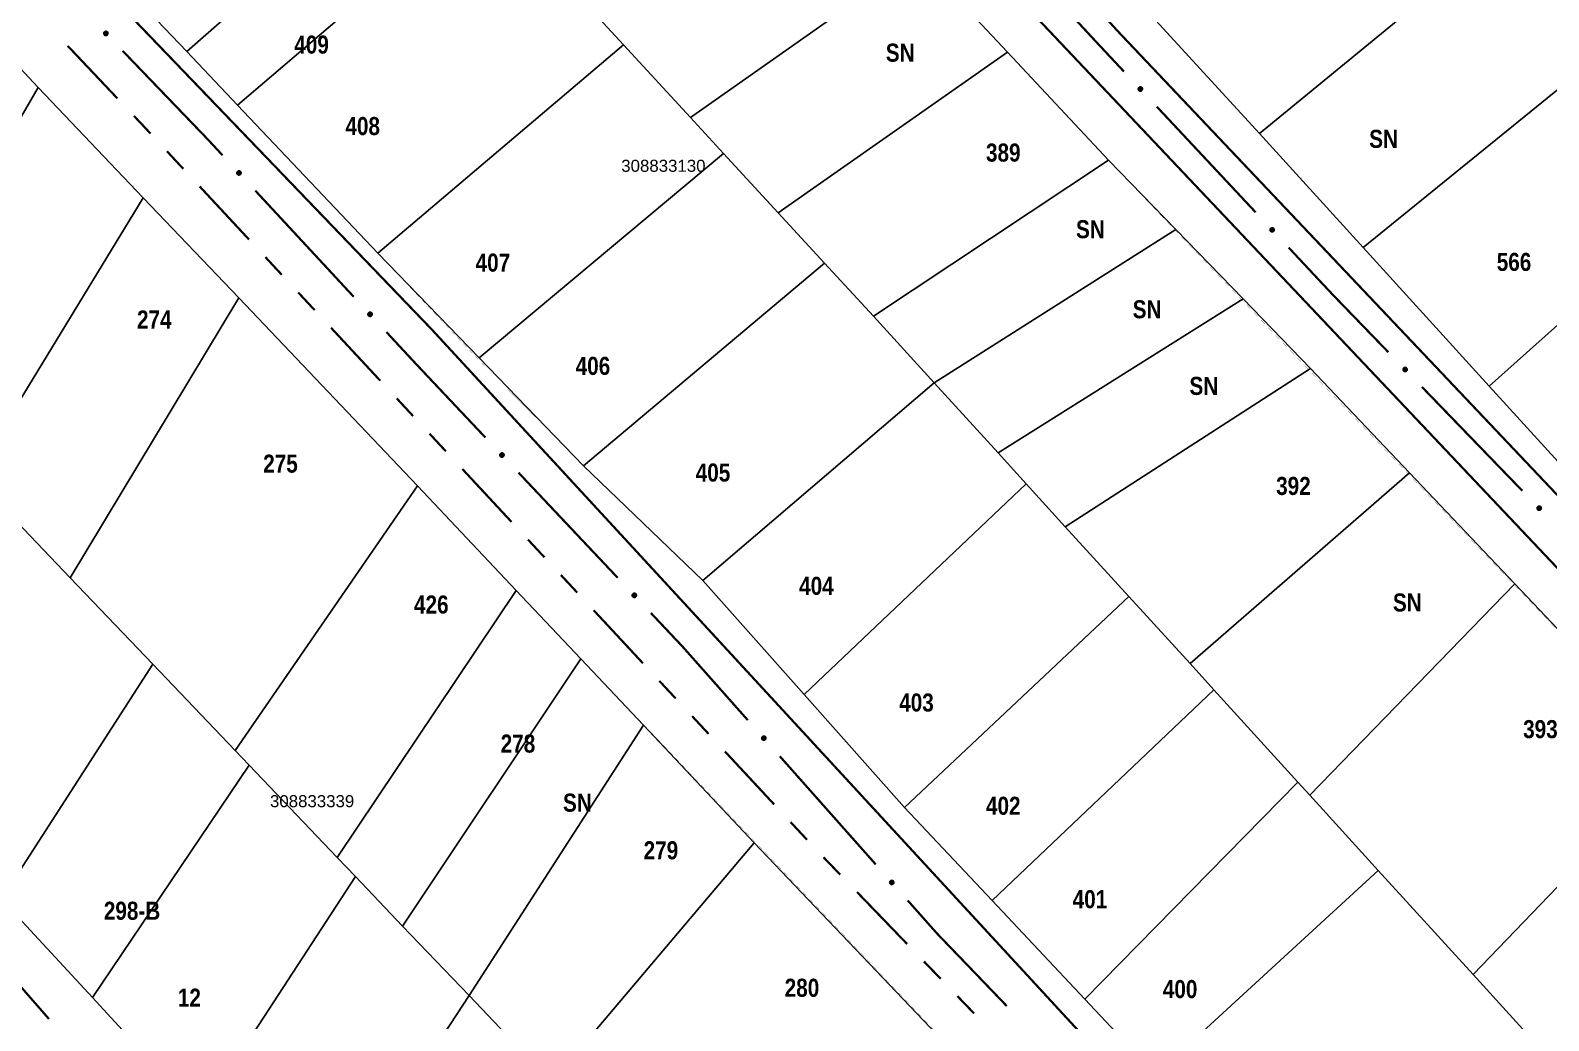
# Model space of a CAD drawing. Extents: x 201549 to 203722, y 4857623 to 4859778.
# Drawn here: x 202476.3 to 202602.3, y 4858900.6 to 4858982.7 of the extents above; entities that cross this region are included whole.
import ezdxf
from ezdxf.enums import TextEntityAlignment as Align

# ---------------------------------------------------------------- set-up
doc = ezdxf.new("R2010")
doc.units = 0
doc.header["$LTSCALE"] = 1.5
doc.header["$MEASUREMENT"] = 0
for name, color, linetype in [('CD-MALHA-LOTES', 40, 'CONTINUOUS'), ('CD_TXT_QUADRA', 1, 'CONTINUOUS'), ('RU-QUADRAS', 6, 'CONTINUOUS'), ('SV-EIXO-RUA-N-PAV', 6, 'CONTINUOUS'), ('SV-RUA-NAO-PAV-S-GUIA-C-GUIA', 7, 'CONTINUOUS'), ('Th_NmrPort', 1, 'CONTINUOUS')]:
    doc.layers.add(name, color=color, linetype=linetype)
doc.styles.add('MONOTXT', font='ARIAL.TTF', dxfattribs={"height": 0.2})
doc.styles.get("Standard").update_dxf_attribs({"font": 'swisscbo.ttf'})

msp = doc.modelspace()

# ---------------------------------------------------------------- linework, layer by layer
at = {"layer": 'CD-MALHA-LOTES', "linetype": 'Continuous'}
for p, q in [((202509.56, 4858998.84), (202489.28, 4858980.97)), ((202578.26, 4858974.18), (202603.34, 4858994.82)), ((202493.49, 4858976.52), (202513.98, 4858994.05)), ((202531.07, 4858975.5), (202549.98, 4858988.82)), ((202557.35, 4858980.94), (202549.98, 4858988.82)), ((202489.28, 4858980.97), (202483.57, 4858986.99)), ((202522.8, 4858984.48), (202525.5, 4858981.54)), ((202586.87, 4858964.71), (202612.36, 4858985.45)), ((202569.34, 4858983.92), (202578.26, 4858974.18)), ((202476.96, 4858977.99), (202472.93, 4858982.3)), ((202489.28, 4858980.97), (202493.49, 4858976.52)), ((202525.5, 4858981.54), (202505.12, 4858964.25)), ((202525.5, 4858981.54), (202531.07, 4858975.5)), ((202557.35, 4858980.94), (202538.34, 4858967.61)), ((202565.73, 4858971.96), (202557.35, 4858980.94)), ((202476.96, 4858977.99), (202466.98, 4858960.91)), ((202485.66, 4858968.85), (202476.96, 4858977.99)), ((202505.12, 4858964.25), (202493.49, 4858976.52)), ((202531.07, 4858975.5), (202533.81, 4858972.52)), ((202578.26, 4858974.18), (202586.87, 4858964.71)), ((202597.32, 4858953.22), (202619.76, 4858973.24)), ((202533.81, 4858972.52), (202513.53, 4858955.56)), ((202538.34, 4858967.61), (202533.81, 4858972.52)), ((202546.24, 4858959.03), (202565.73, 4858971.96)), ((202571.33, 4858966.22), (202565.73, 4858971.96)), ((202471.57, 4858945.72), (202485.66, 4858968.85)), ((202493.59, 4858960.53), (202485.66, 4858968.85)), ((202538.34, 4858967.61), (202542.19, 4858963.43)), ((202571.33, 4858966.22), (202551.29, 4858953.48)), ((202576.92, 4858960.45), (202571.33, 4858966.22)), ((202505.12, 4858964.25), (202513.53, 4858955.56)), ((202597.32, 4858953.22), (202586.87, 4858964.71)), ((202542.19, 4858963.43), (202522.2, 4858946.6)), ((202546.24, 4858959.03), (202542.19, 4858963.43)), ((202479.61, 4858937.3), (202493.59, 4858960.53)), ((202508.42, 4858944.95), (202493.59, 4858960.53)), ((202556.58, 4858947.68), (202576.92, 4858960.45)), ((202582.51, 4858954.69), (202576.92, 4858960.45)), ((202551.29, 4858953.48), (202546.24, 4858959.03)), ((202513.53, 4858955.56), (202522.2, 4858946.6)), ((202562.16, 4858941.55), (202582.51, 4858954.69)), ((202590.72, 4858946.02), (202582.51, 4858954.69)), ((202532.09, 4858937.1), (202551.29, 4858953.48)), ((202556.58, 4858947.68), (202551.29, 4858953.48)), ((202605.24, 4858944.5), (202597.32, 4858953.22)), ((202558.91, 4858945.12), (202556.58, 4858947.68)), ((202522.2, 4858946.6), (202532.09, 4858937.1)), ((202471.57, 4858945.72), (202479.61, 4858937.3)), ((202590.72, 4858946.02), (202572.51, 4858930.19)), ((202599.45, 4858936.81), (202590.72, 4858946.02)), ((202493.28, 4858922.98), (202508.42, 4858944.95)), ((202516.61, 4858936.27), (202508.42, 4858944.95)), ((202540.49, 4858927.63), (202558.91, 4858945.12)), ((202558.91, 4858945.12), (202562.16, 4858941.55)), ((202567.43, 4858935.77), (202562.16, 4858941.55)), ((202479.61, 4858937.3), (202486.45, 4858930.14)), ((202532.09, 4858937.1), (202540.49, 4858927.63)), ((202582.45, 4858919.27), (202599.45, 4858936.81)), ((202613.08, 4858922.42), (202599.45, 4858936.81)), ((202501.75, 4858914.1), (202516.61, 4858936.27)), ((202521.97, 4858930.58), (202516.61, 4858936.27)), ((202567.43, 4858935.77), (202548.81, 4858918.26)), ((202572.51, 4858930.19), (202567.43, 4858935.77)), ((202486.45, 4858930.14), (202473.92, 4858910.64)), ((202486.45, 4858930.14), (202493.28, 4858922.98)), ((202507.18, 4858908.42), (202521.97, 4858930.58)), ((202527.16, 4858925.08), (202521.97, 4858930.58)), ((202574.48, 4858928.03), (202572.51, 4858930.19)), ((202540.49, 4858927.63), (202548.81, 4858918.26)), ((202556.08, 4858910.55), (202574.48, 4858928.03)), ((202574.48, 4858928.03), (202581.46, 4858920.36)), ((202512.69, 4858902.65), (202527.16, 4858925.08)), ((202536.34, 4858915.33), (202527.16, 4858925.08)), ((202494.44, 4858921.77), (202493.28, 4858922.98)), ((202481.45, 4858902.48), (202494.44, 4858921.77)), ((202494.44, 4858921.77), (202501.75, 4858914.1)), ((202596, 4858904.39), (202613.19, 4858922.3)), ((202581.46, 4858920.36), (202563.79, 4858902.35)), ((202581.46, 4858920.36), (202582.45, 4858919.27)), ((202588.12, 4858913.04), (202582.45, 4858919.27)), ((202548.81, 4858918.26), (202556.08, 4858910.55)), ((202519.55, 4858895.46), (202536.34, 4858915.33)), ((202551.49, 4858899.42), (202536.34, 4858915.33)), ((202501.75, 4858914.1), (202503.27, 4858912.52)), ((202503.27, 4858912.52), (202490.4, 4858892.79)), ((202503.27, 4858912.52), (202507.18, 4858908.42)), ((202569.67, 4858896.09), (202588.12, 4858913.04)), ((202588.12, 4858913.04), (202596, 4858904.39)), ((202473.92, 4858910.64), (202481.45, 4858902.48)), ((202556.08, 4858910.55), (202563.79, 4858902.35)), ((202507.18, 4858908.42), (202512.69, 4858902.65)), ((202596, 4858904.39), (202604.96, 4858894.55)), ((202490.4, 4858892.79), (202481.45, 4858902.48)), ((202499.63, 4858882.79), (202512.69, 4858902.65)), ((202519.55, 4858895.46), (202512.69, 4858902.65)), ((202563.79, 4858902.35), (202569.67, 4858896.09))]:
    msp.add_line(p, q, dxfattribs=at)
at = {"layer": 'RU-QUADRAS', "linetype": 'Continuous'}
for points in [[(202468.8, 4859092.61, 0.01, 0.01, 0), (202500.11, 4859143.6, 0.01, 0.01, 0), (202600.33, 4859038.63, 0.01, 0.01, 0.0105492259), (202647.28, 4858987.91, 0.01, 0.01, 0), (202662.7, 4858970.25, 0.01, 0.01, 0), (202632.19, 4858914.85, 0.01, 0.01, 0.0042954678)], [(202437.96, 4859037.71, 0.01, 0.01, 0), (202462.67, 4859081.64, 0.01, 0.01, -0.0032017809), (202565.73, 4858971.96, 0.01, 0.01, 0), (202613.08, 4858922.42, 0.01, 0.01, 0), (202627.11, 4858907.06, 0.01, 0.01, 0), (202601.55, 4858862.13, 0.01, 0.01, 0), (202548.81, 4858918.26, 0.01, 0.01, 0), (202532.09, 4858937.1, 0.01, 0.01, -0.0181914684), (202505.27, 4858964.09, 0.01, 0.01, 0), (202473.85, 4858997.27, 0.01, 0.01, 0), (202458.48, 4859016.19, 0.01, 0.01, 0)], [(202405.42, 4858981.16, 0.01, 0.01, 0), (202430.84, 4859027.34, 0.01, 0.01, 0), (202476.98, 4858977.97, 0.01, 0.01, 0), (202596.42, 4858852.26, 0.01, 0.01, -0.0157830167), (202569.9, 4858806.68, 0.01, 0.01, 0), (202551.82, 4858826.86, 0.01, 0.01, -0.0050676156), (202474.07, 4858910.48, 0.01, 0.01, 0), (202443.68, 4858942.73, 0.01, 0.01, 0.0179470941)], [(202369.03, 4858932.54, 0.01, 0.01, 0), (202385.88, 4858952.76, 0.01, 0.01, 0), (202384.56, 4858954.09, 0.01, 0.01, 0), (202401.16, 4858971.92, 0.01, 0.01, 0), (202462.88, 4858906.8, 0.01, 0.01, -0.0107347229), (202504.2, 4858860.89, 0.01, 0.01, 0), (202538.13, 4858827.31, 0.01, 0.01, 0), (202536.4, 4858825.64, 0.01, 0.01, 0), (202564.2, 4858797.22, 0.01, 0.01, 0), (202537.47, 4858756.18, 0.01, 0.01, 0), (202494.23, 4858799.73, 0.01, 0.01, 0), (202495.73, 4858801.21, 0.01, 0.01, -0.0025219644)]]:
    msp.add_lwpolyline(points, format="xyseb", close=True, dxfattribs=at)
at = {"layer": 'SV-EIXO-RUA-N-PAV', "const_width": 0.18}
for points in [[(202558.853476, 4858988.116255), (202564.28874, 4858982.246169)], [(202564.28874, 4858982.246169), (202564.767941, 4858981.728633)], [(202564.767941, 4858981.728633), (202567.018725, 4858979.322623)], [(202483.950915, 4858981.042371), (202490.882002, 4858973.834041)], [(202569.751353, 4858976.401537), (202577.949239, 4858967.63828)], [(202490.882002, 4858973.834041), (202491.068859, 4858973.63971)], [(202491.068859, 4858973.63971), (202492.245129, 4858972.370576)], [(202494.964188, 4858969.436855), (202503.121364, 4858960.635691)], [(202580.681867, 4858964.717195), (202584.097653, 4858961.065837)], [(202584.097653, 4858961.065837), (202584.316173, 4858960.832247)], [(202584.316173, 4858960.832247), (202588.959012, 4858956.02931)], [(202505.840422, 4858957.70197), (202507.879716, 4858955.501679)], [(202507.879716, 4858955.501679), (202508.145475, 4858955.214939)], [(202508.145475, 4858955.214939), (202514.051389, 4858948.951091)], [(202591.739101, 4858953.153356), (202600.079366, 4858944.525496)], [(202516.795441, 4858946.040733), (202525.027595, 4858937.309661)], [(202527.771647, 4858934.399303), (202529.829685, 4858932.216535)], [(202529.829685, 4858932.216535), (202530.390015, 4858931.622245)], [(202530.390015, 4858931.622245), (202535.819469, 4858925.49967)], [(202538.473417, 4858922.50692), (202546.435263, 4858913.528668)], [(202549.089212, 4858910.535917), (202551.079673, 4858908.291354)], [(202551.079673, 4858908.291354), (202551.511094, 4858907.804859)], [(202551.511094, 4858907.804859), (202557.298391, 4858901.78607)]]:
    msp.add_lwpolyline(points, dxfattribs=at)
at = {"layer": 'SV-EIXO-RUA-N-PAV'}
for points in [[(202482.544461, 4858982.663905), (202482.593369, 4858982.663639), (202482.635348, 4858982.653409), (202482.667905, 4858982.6348), (202482.692387, 4858982.610854), (202482.714674, 4858982.583534), (202482.731067, 4858982.551033), (202482.741272, 4858982.510931), (202482.741349, 4858982.461868), (202482.728044, 4858982.419553), (202482.711507, 4858982.386658), (202482.688007, 4858982.359692), (202482.661105, 4858982.338486), (202482.626782, 4858982.322574), (202482.586041, 4858982.312629), (202482.536704, 4858982.313745), (202482.495617, 4858982.324056), (202482.464599, 4858982.342883), (202482.437639, 4858982.36668), (202482.41522, 4858982.394844), (202482.399312, 4858982.42684), (202482.389373, 4858982.467878), (202482.39112, 4858982.516559), (202482.400936, 4858982.557655), (202482.419322, 4858982.58893), (202482.443348, 4858982.614945), (202482.470477, 4858982.637631), (202482.502462, 4858982.65547), (202482.544461, 4858982.663905)], [(202568.367271, 4858978.042208), (202568.416171, 4858978.041271), (202568.458006, 4858978.030467), (202568.490305, 4858978.011413), (202568.514456, 4858977.987133), (202568.536366, 4858977.959511), (202568.552312, 4858977.926788), (202568.561965, 4858977.886549), (202568.56137, 4858977.83749), (202568.547486, 4858977.795361), (202568.530499, 4858977.762696), (202568.506632, 4858977.736055), (202568.479441, 4858977.71522), (202568.444903, 4858977.69978), (202568.404029, 4858977.690396), (202568.354712, 4858977.692188), (202568.313771, 4858977.703062), (202568.283014, 4858977.722312), (202568.256383, 4858977.746476), (202568.234352, 4858977.774945), (202568.218884, 4858977.807156), (202568.20951, 4858977.848327), (202568.211924, 4858977.896979), (202568.222303, 4858977.937937), (202568.241116, 4858977.968956), (202568.265497, 4858977.994639), (202568.292934, 4858978.016952), (202568.325161, 4858978.034351), (202568.367271, 4858978.042208)], [(202493.587726, 4858971.083924), (202493.63662, 4858971.082761), (202493.678405, 4858971.071763), (202493.710615, 4858971.052559), (202493.734654, 4858971.028167), (202493.756436, 4858971.000444), (202493.77223, 4858970.967647), (202493.781696, 4858970.927364), (202493.780873, 4858970.878308), (202493.766794, 4858970.836244), (202493.749656, 4858970.803658), (202493.725665, 4858970.777128), (202493.698379, 4858970.756419), (202493.663769, 4858970.74114), (202493.622852, 4858970.731945), (202493.573545, 4858970.733966), (202493.532654, 4858970.745029), (202493.501986, 4858970.764422), (202493.475467, 4858970.78871), (202493.453569, 4858970.81728), (202493.438251, 4858970.849563), (202493.429067, 4858970.890776), (202493.431707, 4858970.939417), (202493.442275, 4858970.980326), (202493.461232, 4858971.011258), (202493.485732, 4858971.036828), (202493.513273, 4858971.059013), (202493.545579, 4858971.076262), (202493.587726, 4858971.083924)], [(202579.297785, 4858966.357865), (202579.346685, 4858966.356929), (202579.38852, 4858966.346125), (202579.420819, 4858966.32707), (202579.44497, 4858966.30279), (202579.46688, 4858966.275168), (202579.482826, 4858966.242445), (202579.492479, 4858966.202206), (202579.491884, 4858966.153147), (202579.478, 4858966.111018), (202579.461013, 4858966.078353), (202579.437146, 4858966.051712), (202579.409955, 4858966.030877), (202579.375417, 4858966.015437), (202579.334543, 4858966.006053), (202579.285226, 4858966.007845), (202579.244285, 4858966.018719), (202579.213528, 4858966.037969), (202579.186897, 4858966.062134), (202579.164866, 4858966.090602), (202579.149398, 4858966.122814), (202579.140024, 4858966.163984), (202579.142438, 4858966.212636), (202579.152817, 4858966.253594), (202579.17163, 4858966.284614), (202579.196011, 4858966.310297), (202579.223448, 4858966.332609), (202579.255675, 4858966.350008), (202579.297785, 4858966.357865)], [(202504.46396, 4858959.349039), (202504.512855, 4858959.347876), (202504.554639, 4858959.336878), (202504.58685, 4858959.317674), (202504.610888, 4858959.293283), (202504.63267, 4858959.265559), (202504.648464, 4858959.232763), (202504.657931, 4858959.192479), (202504.657108, 4858959.143423), (202504.643028, 4858959.101359), (202504.625891, 4858959.068773), (202504.6019, 4858959.042243), (202504.574613, 4858959.021534), (202504.540004, 4858959.006255), (202504.499087, 4858958.99706), (202504.449779, 4858958.999081), (202504.408889, 4858959.010144), (202504.378221, 4858959.029537), (202504.351702, 4858959.053825), (202504.329804, 4858959.082395), (202504.314485, 4858959.114678), (202504.305302, 4858959.155891), (202504.307941, 4858959.204532), (202504.31851, 4858959.245441), (202504.337467, 4858959.276373), (202504.361966, 4858959.301943), (202504.389507, 4858959.324128), (202504.421814, 4858959.341377), (202504.46396, 4858959.349039)], [(202590.328342, 4858954.771146), (202590.37725, 4858954.77101), (202590.419257, 4858954.760892), (202590.451863, 4858954.742369), (202590.476409, 4858954.718488), (202590.498768, 4858954.691228), (202590.515248, 4858954.658771), (202590.525559, 4858954.618696), (202590.525767, 4858954.569633), (202590.512574, 4858954.527283), (202590.496124, 4858954.494344), (202590.472696, 4858954.467315), (202590.445851, 4858954.446038), (202590.41157, 4858954.430035), (202590.370855, 4858954.419983), (202590.321516, 4858954.420967), (202590.280402, 4858954.431169), (202590.249334, 4858954.449913), (202590.22231, 4858954.473638), (202590.199816, 4858954.501742), (202590.183823, 4858954.533696), (202590.173776, 4858954.574708), (202590.175393, 4858954.623393), (202590.1851, 4858954.664515), (202590.203403, 4858954.695838), (202590.22736, 4858954.721917), (202590.254429, 4858954.744676), (202590.286366, 4858954.7626), (202590.328342, 4858954.771146)], [(202515.404942, 4858947.675969), (202515.453844, 4858947.675224), (202515.495722, 4858947.664584), (202515.528095, 4858947.645656), (202515.552341, 4858947.621471), (202515.574359, 4858947.593935), (202515.590433, 4858947.561275), (202515.600244, 4858947.521074), (202515.599841, 4858947.472013), (202515.586122, 4858947.42983), (202515.569263, 4858947.397099), (202515.5455, 4858947.370364), (202515.518392, 4858947.349423), (202515.483914, 4858947.333848), (202515.443078, 4858947.324304), (202515.393754, 4858947.325903), (202515.352771, 4858947.336616), (202515.321938, 4858947.355746), (202515.295212, 4858947.379806), (202515.27307, 4858947.408187), (202515.257477, 4858947.440338), (202515.247941, 4858947.481472), (202515.250165, 4858947.530133), (202515.260383, 4858947.571131), (202515.279075, 4858947.602224), (202515.303354, 4858947.628002), (202515.330704, 4858947.650422), (202515.362862, 4858947.667947), (202515.404942, 4858947.675969)], [(202601.448696, 4858943.267332), (202601.497604, 4858943.267196), (202601.53961, 4858943.257078), (202601.572217, 4858943.238555), (202601.596762, 4858943.214674), (202601.619122, 4858943.187414), (202601.635601, 4858943.154957), (202601.645912, 4858943.114882), (202601.64612, 4858943.065819), (202601.632927, 4858943.023469), (202601.616478, 4858942.99053), (202601.59305, 4858942.963501), (202601.566204, 4858942.942224), (202601.531923, 4858942.926221), (202601.491209, 4858942.916168), (202601.441869, 4858942.917153), (202601.400755, 4858942.927355), (202601.369687, 4858942.946099), (202601.342664, 4858942.969824), (202601.32017, 4858942.997928), (202601.304177, 4858943.029882), (202601.29413, 4858943.070894), (202601.295747, 4858943.119579), (202601.305454, 4858943.160701), (202601.323757, 4858943.192024), (202601.347713, 4858943.218103), (202601.374782, 4858943.240862), (202601.406719, 4858943.258786), (202601.448696, 4858943.267332)], [(202526.381148, 4858936.034539), (202526.43005, 4858936.033794), (202526.471927, 4858936.023153), (202526.504301, 4858936.004226), (202526.528547, 4858935.980041), (202526.550565, 4858935.952505), (202526.566639, 4858935.919845), (202526.57645, 4858935.879644), (202526.576047, 4858935.830582), (202526.562328, 4858935.7884), (202526.545469, 4858935.755668), (202526.521706, 4858935.728934), (202526.494598, 4858935.707992), (202526.46012, 4858935.692418), (202526.419283, 4858935.682873), (202526.36996, 4858935.684472), (202526.328977, 4858935.695185), (202526.298144, 4858935.714315), (202526.271418, 4858935.738375), (202526.249276, 4858935.766757), (202526.233683, 4858935.798908), (202526.224147, 4858935.840041), (202526.22637, 4858935.888702), (202526.236589, 4858935.9297), (202526.25528, 4858935.960793), (202526.27956, 4858935.986572), (202526.30691, 4858936.008992), (202526.339068, 4858936.026516), (202526.381148, 4858936.034539)], [(202537.133474, 4858924.183832), (202537.182331, 4858924.181595), (202537.223864, 4858924.169681), (202537.255644, 4858924.149775), (202537.279141, 4858924.124861), (202537.300309, 4858924.096665), (202537.315378, 4858924.06353), (202537.323958, 4858924.023048), (202537.322057, 4858923.974022), (202537.307057, 4858923.932278), (202537.289208, 4858923.900076), (202537.26464, 4858923.874079), (202537.236905, 4858923.853975), (202537.201968, 4858923.83946), (202537.160859, 4858923.831166), (202537.111607, 4858923.83427), (202537.07097, 4858923.846229), (202537.040736, 4858923.866291), (202537.014757, 4858923.891155), (202536.993491, 4858923.920199), (202536.978886, 4858923.952811), (202536.97061, 4858923.994217), (202536.974318, 4858924.042787), (202536.985782, 4858924.083454), (202537.005414, 4858924.113962), (202537.030469, 4858924.138988), (202537.058491, 4858924.160562), (202537.091169, 4858924.177098), (202537.133474, 4858924.183832)], [(202547.749268, 4858912.212829), (202547.798126, 4858912.210592), (202547.839658, 4858912.198679), (202547.871439, 4858912.178772), (202547.894936, 4858912.153858), (202547.916103, 4858912.125663), (202547.931173, 4858912.092527), (202547.939752, 4858912.052046), (202547.937852, 4858912.00302), (202547.922852, 4858911.961275), (202547.905002, 4858911.929074), (202547.880434, 4858911.903077), (202547.852699, 4858911.882972), (202547.817762, 4858911.868457), (202547.776654, 4858911.860164), (202547.727402, 4858911.863267), (202547.686764, 4858911.875226), (202547.65653, 4858911.895288), (202547.630551, 4858911.920152), (202547.609286, 4858911.949197), (202547.594681, 4858911.981809), (202547.586405, 4858912.023214), (202547.590112, 4858912.071785), (202547.601577, 4858912.112452), (202547.621209, 4858912.14296), (202547.646264, 4858912.167985), (202547.674286, 4858912.18956), (202547.706964, 4858912.206095), (202547.749268, 4858912.212829)]]:
    msp.add_lwpolyline(points, close=True, dxfattribs=at)
for points in [[(202482.389373, 4858982.467878), (202482.586041, 4858982.312629)], [(202482.39112, 4858982.516559), (202482.626782, 4858982.322574)], [(202482.394011, 4858982.490511), (202482.603932, 4858982.319441)], [(202482.39681, 4858982.534848), (202482.639909, 4858982.333212)], [(202482.399312, 4858982.42684), (202482.536704, 4858982.313745)], [(202482.399875, 4858982.445039), (202482.555661, 4858982.318458)], [(202482.400936, 4858982.557655), (202482.661105, 4858982.338486)], [(202482.410732, 4858982.408154), (202482.511361, 4858982.323187)], [(202482.41198, 4858982.570258), (202482.672103, 4858982.350916)], [(202482.41522, 4858982.394844), (202482.495617, 4858982.324056)], [(202482.419322, 4858982.58893), (202482.688007, 4858982.359692)], [(202482.432825, 4858982.599765), (202482.696655, 4858982.372631)], [(202482.443348, 4858982.614945), (202482.711507, 4858982.386658)], [(202482.460328, 4858982.624317), (202482.717613, 4858982.407927)], [(202482.470477, 4858982.637631), (202482.728044, 4858982.419553)], [(202482.489646, 4858982.643043), (202482.731837, 4858982.44432)], [(202482.502462, 4858982.65547), (202482.741349, 4858982.461868)], [(202482.522748, 4858982.657835), (202482.737512, 4858982.487636)], [(202482.544461, 4858982.663905), (202482.741272, 4858982.510931)], [(202482.571095, 4858982.662677), (202482.73074, 4858982.536021)], [(202482.593369, 4858982.663639), (202482.731067, 4858982.551033)], [(202482.617324, 4858982.657911), (202482.716024, 4858982.572981)], [(202482.635348, 4858982.653409), (202482.714674, 4858982.583534)], [(202568.217864, 4858977.915189), (202568.458175, 4858977.710237)], [(202568.222303, 4858977.937937), (202568.479441, 4858977.71522)], [(202568.233519, 4858977.950387), (202568.490608, 4858977.727498)], [(202568.241116, 4858977.968956), (202568.506632, 4858977.736055)], [(202568.254766, 4858977.979606), (202568.515456, 4858977.748874)], [(202568.265497, 4858977.994639), (202568.530499, 4858977.762696)], [(202568.282603, 4858978.003778), (202568.536896, 4858977.783879)], [(202568.292934, 4858978.016952), (202568.547486, 4858977.795361)], [(202568.312176, 4858978.0221), (202568.551618, 4858977.820074)], [(202568.325161, 4858978.034351), (202568.56137, 4858977.83749)], [(202568.345477, 4858978.036437), (202568.557886, 4858977.863308)], [(202568.367271, 4858978.042208), (202568.561965, 4858977.886549)], [(202568.393886, 4858978.040616), (202568.551779, 4858977.911781)], [(202568.416171, 4858978.041271), (202568.552312, 4858977.926788)], [(202568.440045, 4858978.035215), (202568.537571, 4858977.94894)], [(202568.458006, 4858978.030467), (202568.536366, 4858977.959511)], [(202568.20951, 4858977.848327), (202568.404029, 4858977.690396)], [(202568.211924, 4858977.896979), (202568.444903, 4858977.69978)], [(202568.214457, 4858977.870894), (202568.422013, 4858977.696961)], [(202568.218884, 4858977.807156), (202568.354712, 4858977.692188)], [(202568.219697, 4858977.825346), (202568.373732, 4858977.69664)], [(202568.230047, 4858977.788315), (202568.329501, 4858977.701976)], [(202568.234352, 4858977.774945), (202568.313771, 4858977.703062)], [(202493.429067, 4858970.890776), (202493.622852, 4858970.731945)], [(202493.431707, 4858970.939417), (202493.663769, 4858970.74114)], [(202493.434119, 4858970.91332), (202493.640866, 4858970.738427)], [(202493.437732, 4858970.957599), (202493.677089, 4858970.751535)], [(202493.438251, 4858970.849563), (202493.573545, 4858970.733966)], [(202493.439147, 4858970.867748), (202493.592584, 4858970.73833)], [(202493.442275, 4858970.980326), (202493.698379, 4858970.756419)], [(202493.449326, 4858970.83067), (202493.548379, 4858970.743871)], [(202493.453549, 4858970.992724), (202493.709603, 4858970.768646)], [(202493.453569, 4858970.81728), (202493.532654, 4858970.745029)], [(202493.461232, 4858971.011258), (202493.725665, 4858970.777128)], [(202493.474932, 4858971.021844), (202493.734549, 4858970.789907)], [(202493.485732, 4858971.036828), (202493.749656, 4858970.803658)], [(202493.50288, 4858971.045887), (202493.756151, 4858970.824812)], [(202493.513273, 4858971.059013), (202493.766794, 4858970.836244)], [(202493.532537, 4858971.064072), (202493.771041, 4858970.860938)], [(202493.545579, 4858971.076262), (202493.780873, 4858970.878308)], [(202493.565905, 4858971.078254), (202493.777509, 4858970.904142)], [(202493.587726, 4858971.083924), (202493.781696, 4858970.927364)], [(202493.614333, 4858971.082208), (202493.771627, 4858970.952643)], [(202493.63662, 4858971.082761), (202493.77223, 4858970.967647)], [(202493.660467, 4858971.076594), (202493.757591, 4858970.989868)], [(202493.678405, 4858971.071763), (202493.756436, 4858971.000444)], [(202579.140024, 4858966.163984), (202579.334543, 4858966.006053)], [(202579.142438, 4858966.212636), (202579.375417, 4858966.015437)], [(202579.144971, 4858966.186551), (202579.352527, 4858966.012619)], [(202579.148378, 4858966.230846), (202579.388689, 4858966.025894)], [(202579.149398, 4858966.122814), (202579.285226, 4858966.007845)], [(202579.150211, 4858966.141003), (202579.304246, 4858966.012297)], [(202579.152817, 4858966.253594), (202579.409955, 4858966.030877)], [(202579.160561, 4858966.103973), (202579.260015, 4858966.017633)], [(202579.164033, 4858966.266044), (202579.421122, 4858966.043156)], [(202579.164866, 4858966.090602), (202579.244285, 4858966.018719)], [(202579.17163, 4858966.284614), (202579.437146, 4858966.051712)], [(202579.18528, 4858966.295263), (202579.44597, 4858966.064532)], [(202579.196011, 4858966.310297), (202579.461013, 4858966.078353)], [(202579.213117, 4858966.319436), (202579.46741, 4858966.099537)], [(202579.223448, 4858966.332609), (202579.478, 4858966.111018)], [(202579.24269, 4858966.337758), (202579.482132, 4858966.135731)], [(202579.255675, 4858966.350008), (202579.491884, 4858966.153147)], [(202579.275991, 4858966.352094), (202579.4884, 4858966.178965)], [(202579.297785, 4858966.357865), (202579.492479, 4858966.202206)], [(202579.3244, 4858966.356273), (202579.482293, 4858966.227439)], [(202579.346685, 4858966.356929), (202579.482826, 4858966.242445)], [(202579.37056, 4858966.350873), (202579.468085, 4858966.264598)], [(202579.38852, 4858966.346125), (202579.46688, 4858966.275168)], [(202504.305302, 4858959.155891), (202504.499087, 4858958.99706)], [(202504.307941, 4858959.204532), (202504.540004, 4858959.006255)], [(202504.310354, 4858959.178435), (202504.517101, 4858959.003543)], [(202504.313966, 4858959.222714), (202504.553324, 4858959.01665)], [(202504.314485, 4858959.114678), (202504.449779, 4858958.999081)], [(202504.315382, 4858959.132863), (202504.468819, 4858959.003445)], [(202504.31851, 4858959.245441), (202504.574613, 4858959.021534)], [(202504.325561, 4858959.095785), (202504.424614, 4858959.008986)], [(202504.329784, 4858959.257839), (202504.585837, 4858959.033761)], [(202504.329804, 4858959.082395), (202504.408889, 4858959.010144)], [(202504.337467, 4858959.276373), (202504.6019, 4858959.042243)], [(202504.351166, 4858959.286959), (202504.610784, 4858959.055022)], [(202504.361966, 4858959.301943), (202504.625891, 4858959.068773)], [(202504.379115, 4858959.311002), (202504.632386, 4858959.089927)], [(202504.389507, 4858959.324128), (202504.643028, 4858959.101359)], [(202504.408772, 4858959.329187), (202504.647276, 4858959.126053)], [(202504.421814, 4858959.341377), (202504.657108, 4858959.143423)], [(202504.44214, 4858959.343369), (202504.653744, 4858959.169257)], [(202504.46396, 4858959.349039), (202504.657931, 4858959.192479)], [(202504.490568, 4858959.347323), (202504.647861, 4858959.217759)], [(202504.512855, 4858959.347876), (202504.648464, 4858959.232763)], [(202504.536701, 4858959.341709), (202504.633826, 4858959.254983)], [(202504.554639, 4858959.336878), (202504.63267, 4858959.265559)], [(202590.173776, 4858954.574708), (202590.370855, 4858954.419983)], [(202590.175393, 4858954.623393), (202590.41157, 4858954.430035)], [(202590.178353, 4858954.597353), (202590.388729, 4858954.426842)], [(202590.181035, 4858954.641698), (202590.424669, 4858954.440708)], [(202590.183823, 4858954.533696), (202590.321516, 4858954.420967)], [(202590.184338, 4858954.551896), (202590.34046, 4858954.42573)], [(202590.1851, 4858954.664515), (202590.445851, 4858954.446038)], [(202590.195293, 4858954.515041), (202590.296148, 4858954.430341)], [(202590.196111, 4858954.677147), (202590.456815, 4858954.458498)], [(202590.199816, 4858954.501742), (202590.280402, 4858954.431169)], [(202590.203403, 4858954.695838), (202590.472696, 4858954.467315)], [(202590.216877, 4858954.70671), (202590.48131, 4858954.480278)], [(202590.22736, 4858954.721917), (202590.496124, 4858954.494344)], [(202590.244314, 4858954.731335), (202590.502174, 4858954.515629)], [(202590.254429, 4858954.744676), (202590.512574, 4858954.527283)], [(202590.273583, 4858954.750139), (202590.516301, 4858954.55206)], [(202590.286366, 4858954.7626), (202590.525767, 4858954.569633)], [(202590.306645, 4858954.765019), (202590.521861, 4858954.595391)], [(202590.328342, 4858954.771146), (202590.525559, 4858954.618696)], [(202590.35498, 4858954.76999), (202590.51496, 4858954.643758)], [(202590.37725, 4858954.77101), (202590.515248, 4858954.658771)], [(202590.401221, 4858954.765346), (202590.500146, 4858954.680679)], [(202590.419257, 4858954.760892), (202590.498768, 4858954.691228)], [(202515.247941, 4858947.481472), (202515.443078, 4858947.324304)], [(202515.250165, 4858947.530133), (202515.483914, 4858947.333848)], [(202515.2528, 4858947.504058), (202515.461035, 4858947.33094)], [(202515.256034, 4858947.548366), (202515.497145, 4858947.344357)], [(202515.257477, 4858947.440338), (202515.393754, 4858947.325903)], [(202515.258218, 4858947.45853), (202515.412756, 4858947.330429)], [(202515.260383, 4858947.571131), (202515.518392, 4858947.349423)], [(202515.268713, 4858947.421541), (202515.368505, 4858947.335592)], [(202515.27155, 4858947.583625), (202515.529511, 4858947.361745)], [(202515.27307, 4858947.408187), (202515.352771, 4858947.336616)], [(202515.279075, 4858947.602224), (202515.5455, 4858947.370364)], [(202515.292683, 4858947.612927), (202515.554274, 4858947.383218)], [(202515.303354, 4858947.628002), (202515.569263, 4858947.397099)], [(202515.320425, 4858947.637208), (202515.575577, 4858947.418307)], [(202515.330704, 4858947.650422), (202515.586122, 4858947.42983)], [(202515.349925, 4858947.655646), (202515.590157, 4858947.454559)], [(202515.362862, 4858947.667947), (202515.599841, 4858947.472013)], [(202515.38317, 4858947.670113), (202515.596256, 4858947.497817)], [(202515.404942, 4858947.675969), (202515.600244, 4858947.521074)], [(202515.431563, 4858947.674481), (202515.589959, 4858947.546267)], [(202515.453844, 4858947.675224), (202515.590433, 4858947.561275)], [(202515.477743, 4858947.669262), (202515.575606, 4858947.583369)], [(202515.495722, 4858947.664584), (202515.574359, 4858947.593935)], [(202601.29413, 4858943.070894), (202601.491209, 4858942.916168)], [(202601.295747, 4858943.119579), (202601.531923, 4858942.926221)], [(202601.298707, 4858943.093539), (202601.509082, 4858942.923028)], [(202601.301388, 4858943.137883), (202601.545022, 4858942.936894)], [(202601.304177, 4858943.029882), (202601.441869, 4858942.917153)], [(202601.304691, 4858943.048082), (202601.460813, 4858942.921916)], [(202601.305454, 4858943.160701), (202601.566204, 4858942.942224)], [(202601.315647, 4858943.011227), (202601.416501, 4858942.926527)], [(202601.316464, 4858943.173333), (202601.577169, 4858942.954684)], [(202601.32017, 4858942.997928), (202601.400755, 4858942.927355)], [(202601.323757, 4858943.192024), (202601.59305, 4858942.963501)], [(202601.33723, 4858943.202896), (202601.601663, 4858942.976464)], [(202601.347713, 4858943.218103), (202601.616478, 4858942.99053)], [(202601.364668, 4858943.227521), (202601.622527, 4858943.011815)], [(202601.374782, 4858943.240862), (202601.632927, 4858943.023469)], [(202601.393937, 4858943.246325), (202601.636655, 4858943.048246)], [(202601.406719, 4858943.258786), (202601.64612, 4858943.065819)], [(202601.426999, 4858943.261205), (202601.642214, 4858943.091577)], [(202601.448696, 4858943.267332), (202601.645912, 4858943.114882)], [(202601.475333, 4858943.266175), (202601.635314, 4858943.139944)], [(202601.497604, 4858943.267196), (202601.635601, 4858943.154957)], [(202601.521575, 4858943.261532), (202601.6205, 4858943.176865)], [(202601.53961, 4858943.257078), (202601.619122, 4858943.187414)], [(202526.224147, 4858935.840041), (202526.419283, 4858935.682873)], [(202526.22637, 4858935.888702), (202526.46012, 4858935.692418)], [(202526.229006, 4858935.862627), (202526.437241, 4858935.689509)], [(202526.23224, 4858935.906935), (202526.473351, 4858935.702926)], [(202526.233683, 4858935.798908), (202526.36996, 4858935.684472)], [(202526.234424, 4858935.8171), (202526.388962, 4858935.688999)], [(202526.236589, 4858935.9297), (202526.494598, 4858935.707992)], [(202526.244919, 4858935.78011), (202526.344711, 4858935.694161)], [(202526.247756, 4858935.942194), (202526.505717, 4858935.720315)], [(202526.249276, 4858935.766757), (202526.328977, 4858935.695185)], [(202526.25528, 4858935.960793), (202526.521706, 4858935.728934)], [(202526.268888, 4858935.971496), (202526.53048, 4858935.741788)], [(202526.27956, 4858935.986572), (202526.545469, 4858935.755668)], [(202526.29663, 4858935.995778), (202526.551783, 4858935.776877)], [(202526.30691, 4858936.008992), (202526.562328, 4858935.7884)], [(202526.326131, 4858936.014216), (202526.566363, 4858935.813129)], [(202526.339068, 4858936.026516), (202526.576047, 4858935.830582)], [(202526.359376, 4858936.028682), (202526.572462, 4858935.856387)], [(202526.381148, 4858936.034539), (202526.57645, 4858935.879644)], [(202526.407769, 4858936.033051), (202526.566165, 4858935.904836)], [(202526.43005, 4858936.033794), (202526.566639, 4858935.919845)], [(202526.453949, 4858936.027831), (202526.551812, 4858935.941939)], [(202526.471927, 4858936.023153), (202526.550565, 4858935.952505)], [(202536.97061, 4858923.994217), (202537.160859, 4858923.831166)], [(202536.974318, 4858924.042787), (202537.201968, 4858923.83946)], [(202536.976156, 4858924.016644), (202537.179011, 4858923.837251)], [(202536.978886, 4858923.952811), (202537.111607, 4858923.83427)], [(202536.980182, 4858923.970972), (202537.130738, 4858923.838214)], [(202536.98074, 4858924.060832), (202537.215513, 4858923.84956)], [(202536.985782, 4858924.083454), (202537.236905, 4858923.853975)], [(202536.989543, 4858923.93368), (202537.086666, 4858923.844725)], [(202536.993491, 4858923.920199), (202537.07097, 4858923.846229)], [(202536.997326, 4858924.095601), (202537.248395, 4858923.865952)], [(202537.005414, 4858924.113962), (202537.26464, 4858923.874079)], [(202537.019343, 4858924.124245), (202537.273802, 4858923.88666)], [(202537.030469, 4858924.138988), (202537.289208, 4858923.900076)], [(202537.047813, 4858924.147668), (202537.296166, 4858923.921082)], [(202537.058491, 4858924.160562), (202537.307057, 4858923.932278)], [(202537.077863, 4858924.165197), (202537.311846, 4858923.956872)], [(202537.091169, 4858924.177098), (202537.322057, 4858923.974022)], [(202537.111534, 4858924.178643), (202537.319262, 4858923.999924)], [(202537.133474, 4858924.183832), (202537.323958, 4858924.023048)], [(202537.160037, 4858924.181532), (202537.314446, 4858924.048543)], [(202537.182331, 4858924.181595), (202537.315378, 4858924.06353)], [(202537.206036, 4858924.174906), (202537.301232, 4858924.086066)], [(202537.223864, 4858924.169681), (202537.300309, 4858924.096665)], [(202547.586405, 4858912.023214), (202547.776654, 4858911.860164)], [(202547.590112, 4858912.071785), (202547.817762, 4858911.868457)], [(202547.591951, 4858912.045641), (202547.794805, 4858911.866249)], [(202547.594681, 4858911.981809), (202547.727402, 4858911.863267)], [(202547.595977, 4858911.99997), (202547.746533, 4858911.867212)], [(202547.596535, 4858912.08983), (202547.831308, 4858911.878557)], [(202547.601577, 4858912.112452), (202547.852699, 4858911.882972)], [(202547.605338, 4858911.962677), (202547.70246, 4858911.873722)], [(202547.609286, 4858911.949197), (202547.686764, 4858911.875226)], [(202547.61312, 4858912.124599), (202547.864189, 4858911.89495)], [(202547.621209, 4858912.14296), (202547.880434, 4858911.903077)], [(202547.635137, 4858912.153242), (202547.889597, 4858911.915657)], [(202547.646264, 4858912.167985), (202547.905002, 4858911.929074)], [(202547.663608, 4858912.176666), (202547.911961, 4858911.95008)], [(202547.674286, 4858912.18956), (202547.922852, 4858911.961275)], [(202547.693657, 4858912.194195), (202547.92764, 4858911.985869)], [(202547.706964, 4858912.206095), (202547.937852, 4858912.00302)], [(202547.727328, 4858912.20764), (202547.935056, 4858912.028921)], [(202547.749268, 4858912.212829), (202547.939752, 4858912.052046)], [(202547.775832, 4858912.210529), (202547.930241, 4858912.07754)], [(202547.798126, 4858912.210592), (202547.931173, 4858912.092527)], [(202547.821831, 4858912.203903), (202547.917027, 4858912.115064)], [(202547.839658, 4858912.198679), (202547.916103, 4858912.125663)]]:
    msp.add_lwpolyline(points, dxfattribs=at)
at = {"layer": 'SV-RUA-NAO-PAV-S-GUIA-C-GUIA', "const_width": 0.18}
for points in [[(202562.941004, 4859082.66053), (202604.391078, 4859038.618322), (202659.529009, 4858979.026607), (202666.010309, 4858972.340206), (202633.183113, 4858912.292304), (202566.487233, 4858982.692906), (202484.62429, 4859073.010118), (202475.664853, 4859082.054445), (202465.818401, 4859092.197855), (202499.428257, 4859147.011302), (202520.138836, 4859127.523868), (202551.266935, 4859095.064652)], [(202433, 4859037.690722), (202433.935014, 4859036.654921), (202509.595496, 4858957.925782), (202592.304101, 4858868.212825), (202602.670103, 4858857.195876), (202629.886598, 4858909.278351), (202608.946731, 4858931.808784), (202528.258488, 4859017.124877), (202468.775252, 4859082.006601), (202464.982116, 4859086.143989), (202462.963428, 4859088.189896), (202459.288264, 4859081.940719), (202446.494013, 4859060.185628)]]:
    msp.add_lwpolyline(points, close=True, dxfattribs=at)
for points in [[(202483.52402, 4858977.086889), (202479.402053, 4858981.446864)], [(202485.689507, 4858974.796364), (202484.89801, 4858975.633564)], [(202486.26675, 4858974.175318), (202485.689507, 4858974.796364)], [(202488.989964, 4858971.245454), (202487.628357, 4858972.710386)], [(202494.436394, 4858965.385727), (202490.351572, 4858969.780522)], [(202497.159608, 4858962.455863), (202495.798001, 4858963.920795)], [(202499.882823, 4858959.525999), (202498.521216, 4858960.990931)], [(202505.329252, 4858953.666272), (202501.24443, 4858958.061067)], [(202508.052467, 4858950.736408), (202506.69086, 4858952.20134)], [(202510.775682, 4858947.806544), (202509.414074, 4858949.271476)], [(202516.222111, 4858941.946816), (202512.137289, 4858946.341612)], [(202518.945326, 4858939.016953), (202517.583719, 4858940.481885)], [(202521.668541, 4858936.087089), (202520.306933, 4858937.552021)], [(202527.11497, 4858930.227361), (202523.030148, 4858934.622157)], [(202529.838185, 4858927.297498), (202528.476577, 4858928.76243)], [(202532.561399, 4858924.367634), (202531.199792, 4858925.832566)], [(202538.007829, 4858918.507906), (202533.923007, 4858922.902702)], [(202540.731043, 4858915.578043), (202539.369436, 4858917.042974)], [(202543.488947, 4858912.681019), (202542.100724, 4858914.120753)], [(202549.041841, 4858906.922081), (202544.877171, 4858911.241284)], [(202473.903185, 4858905.225106), (202477.847452, 4858900.70374)], [(202551.818289, 4858904.042612), (202550.430065, 4858905.482346)], [(202554.594736, 4858901.163143), (202553.206512, 4858902.602877)]]:
    msp.add_lwpolyline(points, dxfattribs=at)

# ---------------------------------------------------------------- texts
at = {"layer": 'CD_TXT_QUADRA', "color": 7, "linetype": 'Continuous', "style": 'MONOTXT'}
for s, p in [('308833130', (202525.32, 4858971)), ('308833339', (202496.18, 4858918.28))]:
    msp.add_text(s, height=1, dxfattribs=at).set_placement(p)
at = {"layer": 'Th_NmrPort', "color": 1}
for s, p in [('409', (202498.198554, 4858981.557271)), ('SN', (202547.268554, 4858980.887271)), ('408', (202502.438554, 4858974.797271)), ('SN', (202587.368554, 4858973.737271)), ('389', (202555.578554, 4858972.597271)), ('SN', (202563.048554, 4858966.237271)), ('407', (202513.238554, 4858963.467271)), ('566', (202597.948554, 4858963.527271)), ('SN', (202567.748554, 4858959.597271)), ('274', (202485.148554, 4858958.747271)), ('406', (202521.538554, 4858954.897271)), ('SN', (202572.458554, 4858953.237271)), ('275', (202495.618554, 4858946.787271)), ('405', (202531.498554, 4858946.047271)), ('392', (202579.648554, 4858944.937271)), ('404', (202540.078554, 4858936.647271)), ('426', (202508.128554, 4858935.097271)), ('SN', (202589.338554, 4858935.267271)), ('403', (202548.378554, 4858926.967271)), ('393', (202600.138554, 4858924.757271)), ('278', (202515.318554, 4858923.557271)), ('SN', (202520.488554, 4858918.657271)), ('402', (202555.578554, 4858918.397271)), ('279', (202527.178554, 4858914.707271)), ('401', (202562.768554, 4858910.647271)), ('298-B', (202482.398554, 4858909.687271)), ('280', (202538.878554, 4858903.297271)), ('400', (202570.248554, 4858903.187271)), ('12', (202488.538554, 4858902.477271))]:
    msp.add_text(s, height=1.5, dxfattribs=at).set_placement(p, align=Align.MIDDLE_LEFT)

doc.saveas('drawing.dxf')
